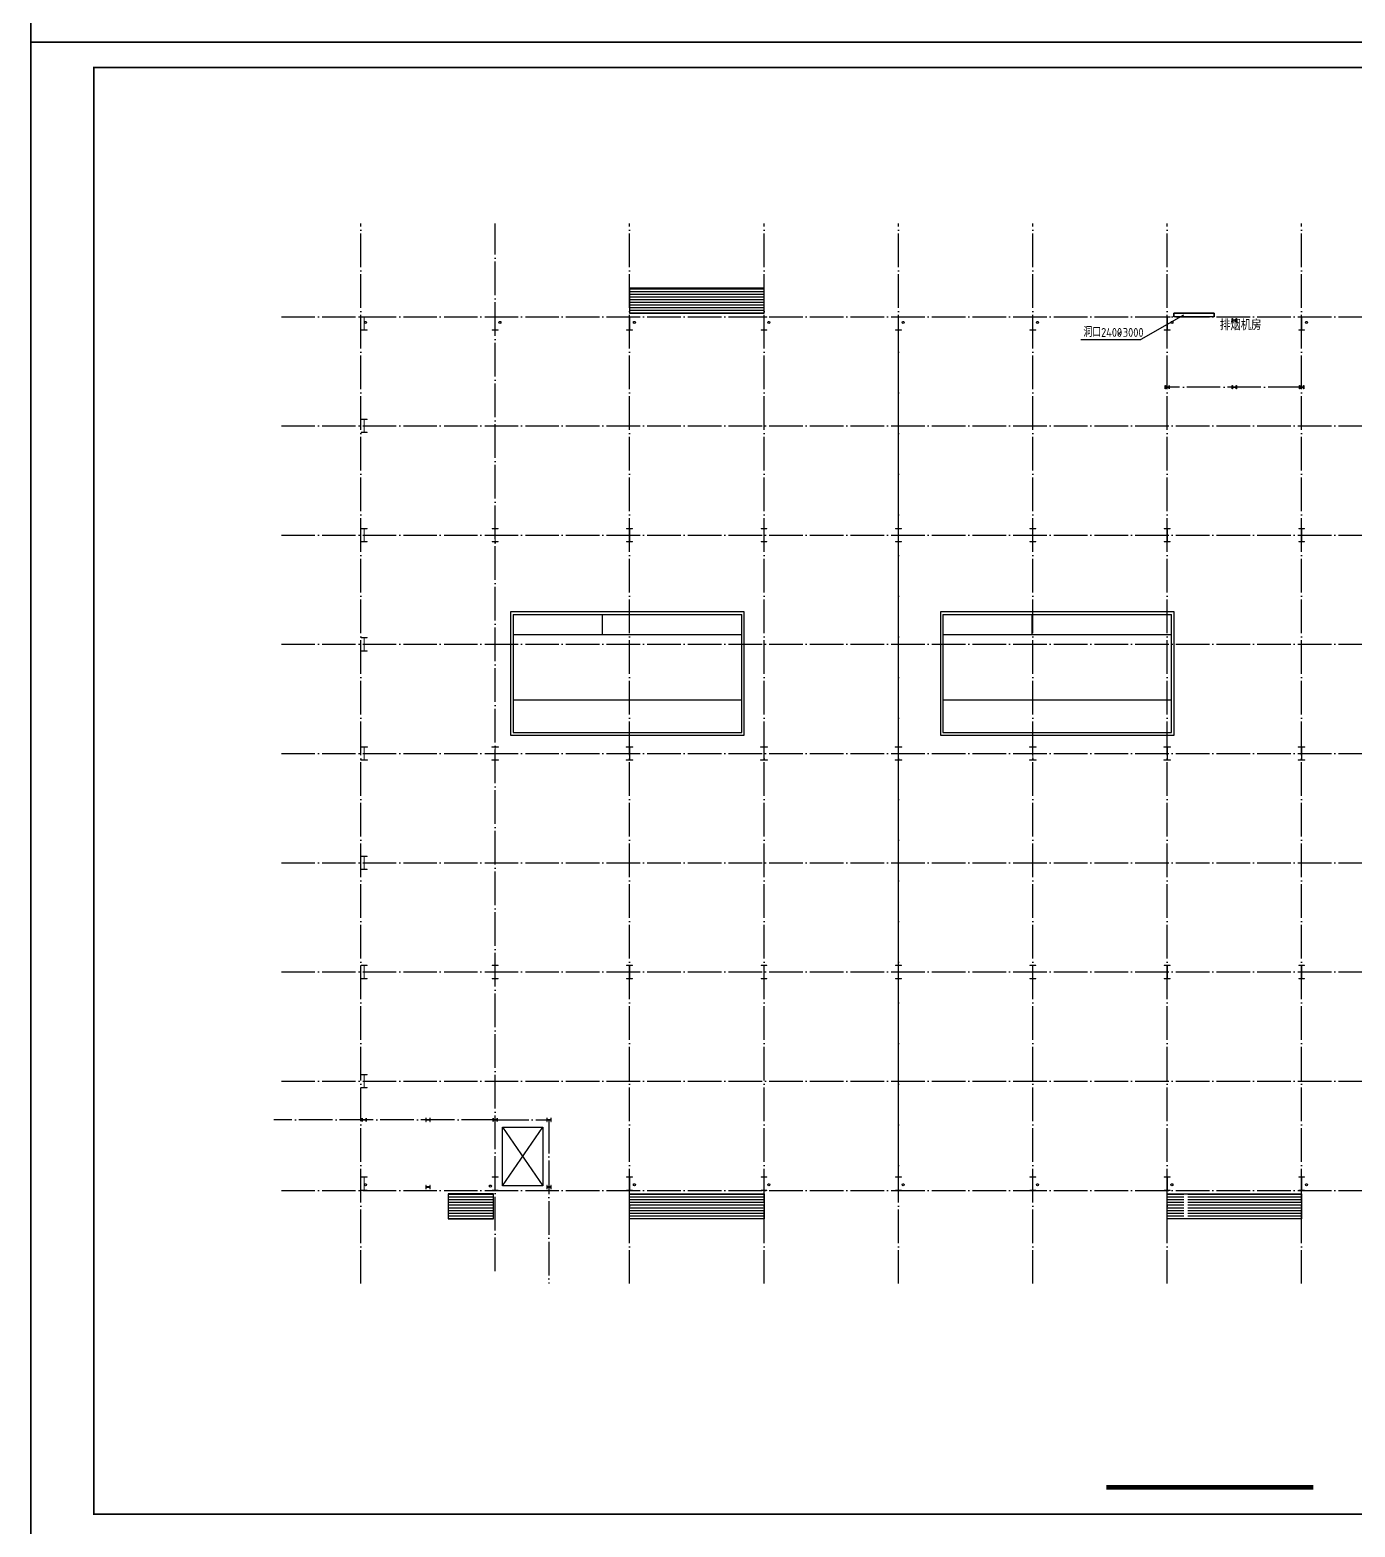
# Model space of a CAD drawing. Extents: x -518586 to 1253874, y -62343 to 661177.
# Drawn here: x 1096126 to 1175000, y 294840 to 383940 of the extents above; entities that cross this region are included whole.
import ezdxf

# ---------------------------------------------------------------- set-up
doc = ezdxf.new("R2010")
doc.units = 0
doc.header["$LTSCALE"] = 1000
doc.header["$MEASUREMENT"] = 0
doc.linetypes.add('DOTE', pattern=[2.42, 2, -0.2, 0.02, -0.2])
for name, color, linetype in [('AXIS', 3, 'Continuous'), ('DOTE', 9, 'DOTE'), ('DUCT-排烟标注', 3, 'Continuous'), ('DUCT-排烟管', 2, 'Continuous'), ('DUCT-排烟管端线', 4, 'Continuous'), ('E_OTHER', 7, 'Continuous'), ('N-通用', 7, 'Continuous'), ('NT', 7, 'Continuous'), ('PUB_TEXT', 7, 'Continuous'), ('图框', 7, 'Continuous'), ('尺寸线', 3, 'Continuous'), ('路', 150, 'Continuous')]:
    doc.layers.add(name, color=color, linetype=linetype)
doc.layers.add('柱_主零件_实线', color=51, linetype='Continuous', lineweight=18)
doc.layers.add('柱构件', color=7, linetype='Continuous', lineweight=25, true_color=0xffff94)
doc.styles.add('_THVAC_DIM', font='gbenor.shx', dxfattribs={"bigfont": 'gbcbig.shx'})
doc.styles.add('宋体', font='SimSun.ttf', dxfattribs={"width": 0.8})
pattern_1 = [(180, (0, 0), (-1e-14, -158.75), [])]
pattern_2 = [(180, (32000, -2e-10), (-1e-14, -158.75), [])]
pattern_3 = [(180, (0, 681752.29), (-1e-14, 158.75), [])]

msp = doc.modelspace()

# ---------------------------------------------------------------- hatches: boundary and pattern name
at = {"layer": '路'}
h = msp.add_hatch(dxfattribs=at)
h.set_pattern_fill('ANSI31', color=0, scale=100, angle=135, style=0)
h.set_pattern_definition(pattern_3)
h.paths.add_polyline_path([(1132818, 367076), (1131819, 367076), (1131819, 368576), (1132818, 368576)])
h = msp.add_hatch(dxfattribs=at)
h.set_pattern_fill('ANSI31', color=0, scale=100, angle=135, style=0)
h.set_pattern_definition(pattern_3)
h.paths.add_polyline_path([(1133043, 367076), (1132818, 367076), (1132818, 368576), (1133043, 368576)])
h = msp.add_hatch(dxfattribs=at)
h.set_pattern_fill('ANSI31', color=0, scale=100, angle=135, style=0)
h.set_pattern_definition(pattern_3)
h.paths.add_polyline_path([(1139819, 367076), (1133043, 367076), (1133043, 368576), (1139819, 368576)])
h = msp.add_hatch(dxfattribs=at)
h.set_pattern_fill('ANSI31', color=0, scale=100, angle=135, style=0)
h.set_pattern_definition(pattern_1)
h.paths.add_polyline_path([(1123719, 313176), (1123719, 314676), (1122369, 314676), (1121019, 314676), (1121019, 313176)])
h = msp.add_hatch(dxfattribs=at)
h.set_pattern_fill('ANSI31', color=0, scale=100, angle=135, style=0)
h.set_pattern_definition(pattern_1)
h.paths.add_polyline_path([(1132818, 314676), (1131819, 314676), (1131819, 313176), (1132818, 313176)])
h = msp.add_hatch(dxfattribs=at)
h.set_pattern_fill('ANSI31', color=0, scale=100, angle=135, style=0)
h.set_pattern_definition(pattern_1)
h.paths.add_polyline_path([(1133043, 314676), (1132818, 314676), (1132818, 313176), (1133043, 313176)])
h = msp.add_hatch(dxfattribs=at)
h.set_pattern_fill('ANSI31', color=0, scale=100, angle=135, style=0)
h.set_pattern_definition(pattern_1)
h.paths.add_polyline_path([(1139819, 314676), (1133043, 314676), (1133043, 313176), (1139819, 313176)])
h = msp.add_hatch(dxfattribs=at)
h.set_pattern_fill('ANSI31', color=0, scale=100, angle=135, style=0)
h.set_pattern_definition(pattern_2)
h.paths.add_polyline_path([(1164818, 314676), (1163819, 314676), (1163819, 313176), (1164818, 313176)])
h = msp.add_hatch(dxfattribs=at)
h.set_pattern_fill('ANSI31', color=0, scale=100, angle=135, style=0)
h.set_pattern_definition(pattern_2)
h.paths.add_polyline_path([(1171819, 314676), (1165043, 314676), (1165043, 313176), (1171819, 313176)])

# ---------------------------------------------------------------- linework, layer by layer
at = {"layer": 'AXIS', "const_width": 280}
msp.add_lwpolyline([(1160199, 297204), (1172516, 297204)], dxfattribs=at)
at = {"layer": 'DOTE', "color": 8}
for p, q in [((1115819, 309326), (1115819, 372427)), ((1123819, 310076), (1123819, 372427)), ((1131819, 309326), (1131819, 372427)), ((1139819, 309326), (1139819, 372427)), ((1147819, 309326), (1147819, 372427)), ((1155819, 309326), (1155819, 372427)), ((1163819, 309326), (1163819, 372427)), ((1171819, 309326), (1171819, 372427)), ((1171819, 362676), (1163819, 362676)), ((1111093, 360376), (1225456, 360376)), ((1111093, 353876), (1225456, 353876)), ((1111093, 347376), (1225456, 347376)), ((1111093, 340876), (1225456, 340876)), ((1111093, 334376), (1225456, 334376)), ((1111093, 327876), (1225456, 327876)), ((1111093, 321376), (1225456, 321376)), ((1123819, 319076), (1110643, 319076)), ((1123819, 319076), (1127019, 319076)), ((1127019, 319076), (1127019, 309326)), ((1111093, 314876), (1225456, 314876))]:
    msp.add_line(p, q, dxfattribs=at)
at = {"layer": 'DOTE', "color": 0}
msp.add_line((1111093, 366876), (1225456, 366876), dxfattribs=at)
at = {"layer": 'DUCT-排烟标注'}
for p in [(1164780, 366960, 2000), (1158668, 365518)]:
    msp.add_line(p, (1162244, 365518), dxfattribs=at)
at = {"layer": 'DUCT-排烟管'}
for p, q in [((1164219, 367076), (1164219, 366876)), ((1166619, 366876), (1166619, 367076))]:
    msp.add_line(p, q, dxfattribs=at)
at = {"layer": 'DUCT-排烟管端线'}
msp.add_line((1166619, 367076), (1164219, 367076), dxfattribs=at)
at = {"layer": 'E_OTHER', "color": 0}
for centre in [(1116103, 366537), (1124103, 366537), (1132103, 366537), (1140103, 366537), (1148103, 366537), (1156103, 366537), (1164103, 366537), (1172103, 366537), (1116103, 315215), (1123532, 315137), (1132103, 315215), (1140103, 315215), (1148103, 315215), (1156103, 315215), (1164103, 315215), (1172103, 315215)]:
    msp.add_circle(centre, 60, dxfattribs=at)
at = {"layer": 'N-通用', "color": 0, "linetype": 'DOTE', "ltscale": 0.8, "const_width": 75}
msp.add_lwpolyline([(1147819, 366876), (1147819, 314876)], dxfattribs=at)
at = {"layer": 'NT'}
for p, q in [((1124884, 349155), (1138495, 349155)), ((1124884, 349155), (1124884, 342124)), ((1130203, 347955), (1130203, 349155)), ((1138495, 342124), (1138495, 349155)), ((1150470, 349155), (1164082, 349155)), ((1150470, 349155), (1150470, 342124)), ((1155789, 347955), (1155789, 349155)), ((1164082, 342124), (1164082, 349155)), ((1124884, 347955), (1138495, 347955)), ((1150470, 347955), (1164082, 347955)), ((1124884, 344074), (1138495, 344074)), ((1150470, 344074), (1164082, 344074)), ((1124884, 342124), (1138495, 342124)), ((1150470, 342124), (1164082, 342124))]:
    msp.add_line(p, q, dxfattribs=at)
for points in [[(1124734, 341974), (1138645, 341974), (1138645, 349305), (1124734, 349305)], [(1150320, 341974), (1164232, 341974), (1164232, 349305), (1150320, 349305)]]:
    msp.add_lwpolyline(points, close=True, dxfattribs=at)
at = {"layer": '图框', "color": 4, "const_width": 98.6}
for points in [[(1096175, 383207), (1253825, 383207), (1253825, 472307), (1096175, 472307)], [(1096175, 294107), (1253825, 294107), (1253825, 383207), (1096175, 383207)], [(1099925, 295607), (1252325, 295607), (1252325, 381707), (1099925, 381707)]]:
    msp.add_lwpolyline(points, close=True, dxfattribs=at)
at = {"layer": '尺寸线', "color": 0}
for p, q in [((1124253, 318642), (1126646, 315158)), ((1124253, 315158), (1126646, 318642)), ((1122369, 314676), (1121019, 314676)), ((1121019, 314676), (1121019, 313176)), ((1123719, 314676), (1122369, 314676)), ((1123719, 313176), (1123719, 314676)), ((1121019, 313176), (1123719, 313176))]:
    msp.add_line(p, q, dxfattribs=at)
for points in [[(1131819, 367076), (1139819, 367076), (1139819, 368576), (1131819, 368576)], [(1124253, 318642), (1126646, 318642), (1126646, 315158), (1124253, 315158)], [(1131819, 314676), (1139819, 314676), (1139819, 313176), (1131819, 313176)], [(1163819, 314676), (1171819, 314676), (1171819, 313176), (1163819, 313176)]]:
    msp.add_lwpolyline(points, close=True, dxfattribs=at)
msp.add_lwpolyline([(1164219, 367076), (1166619, 367076), (1166619, 366876), (1164219, 366876), (1164219, 367076)], dxfattribs=at)
at = {"layer": '柱_主零件_实线', "ltscale": 20}
for p, q in [((1116194, 366876), (1115844, 366876)), ((1115844, 366876), (1115844, 366856)), ((1115844, 366856), (1116194, 366856)), ((1116012, 366856), (1116012, 366096)), ((1116026, 366096), (1116026, 366856)), ((1116194, 366856), (1116194, 366876)), ((1123994, 366876), (1123644, 366876)), ((1123644, 366876), (1123644, 366856)), ((1123644, 366856), (1123994, 366856)), ((1123812, 366856), (1123812, 366096)), ((1123826, 366096), (1123826, 366856)), ((1123994, 366856), (1123994, 366876)), ((1131994, 366876), (1131644, 366876)), ((1131644, 366876), (1131644, 366856)), ((1131644, 366856), (1131994, 366856)), ((1131812, 366856), (1131812, 366096)), ((1131826, 366096), (1131826, 366856)), ((1131994, 366856), (1131994, 366876)), ((1139994, 366876), (1139644, 366876)), ((1139644, 366876), (1139644, 366856)), ((1139644, 366856), (1139994, 366856)), ((1139812, 366856), (1139812, 366096)), ((1139826, 366096), (1139826, 366856)), ((1139994, 366856), (1139994, 366876)), ((1147994, 366876), (1147644, 366876)), ((1147644, 366876), (1147644, 366856)), ((1147644, 366856), (1147994, 366856)), ((1147812, 366856), (1147812, 366096)), ((1147826, 366096), (1147826, 366856)), ((1147994, 366856), (1147994, 366876)), ((1155994, 366876), (1155644, 366876)), ((1155644, 366876), (1155644, 366856)), ((1155644, 366856), (1155994, 366856)), ((1155812, 366856), (1155812, 366096)), ((1155826, 366096), (1155826, 366856)), ((1155994, 366856), (1155994, 366876)), ((1163994, 366876), (1163644, 366876)), ((1163644, 366876), (1163644, 366856)), ((1163644, 366856), (1163994, 366856)), ((1163812, 366856), (1163812, 366096)), ((1163826, 366096), (1163826, 366856)), ((1163994, 366856), (1163994, 366876)), ((1171994, 366876), (1171644, 366876)), ((1171644, 366876), (1171644, 366856)), ((1171644, 366856), (1171994, 366856)), ((1171812, 366856), (1171812, 366096)), ((1171826, 366096), (1171826, 366856)), ((1171994, 366856), (1171994, 366876)), ((1115844, 366096), (1115844, 366076)), ((1116194, 366096), (1115844, 366096)), ((1115844, 366076), (1116194, 366076)), ((1116194, 366076), (1116194, 366096)), ((1123644, 366096), (1123644, 366076)), ((1123994, 366096), (1123644, 366096)), ((1123644, 366076), (1123994, 366076)), ((1123994, 366076), (1123994, 366096)), ((1131644, 366096), (1131644, 366076)), ((1131994, 366096), (1131644, 366096)), ((1131644, 366076), (1131994, 366076)), ((1131994, 366076), (1131994, 366096)), ((1139644, 366096), (1139644, 366076)), ((1139994, 366096), (1139644, 366096)), ((1139644, 366076), (1139994, 366076)), ((1139994, 366076), (1139994, 366096)), ((1147644, 366096), (1147644, 366076)), ((1147994, 366096), (1147644, 366096)), ((1147644, 366076), (1147994, 366076)), ((1147994, 366076), (1147994, 366096)), ((1155644, 366096), (1155644, 366076)), ((1155994, 366096), (1155644, 366096)), ((1155644, 366076), (1155994, 366076)), ((1155994, 366076), (1155994, 366096)), ((1163644, 366096), (1163644, 366076)), ((1163994, 366096), (1163644, 366096)), ((1163644, 366076), (1163994, 366076)), ((1163994, 366076), (1163994, 366096)), ((1171644, 366096), (1171644, 366076)), ((1171994, 366096), (1171644, 366096)), ((1171644, 366076), (1171994, 366076)), ((1171994, 366076), (1171994, 366096)), ((1116194, 360776), (1115844, 360776)), ((1115844, 360776), (1115844, 360756)), ((1115844, 360756), (1116194, 360756)), ((1115844, 359996), (1115844, 359976)), ((1116194, 359996), (1115844, 359996)), ((1115844, 359976), (1116194, 359976)), ((1116012, 360756), (1116012, 359996)), ((1116026, 359996), (1116026, 360756)), ((1116194, 360756), (1116194, 360776)), ((1116194, 359976), (1116194, 359996)), ((1116194, 354276), (1115844, 354276)), ((1115844, 354276), (1115844, 354256)), ((1115844, 354256), (1116194, 354256)), ((1116012, 354256), (1116012, 353496)), ((1116026, 353496), (1116026, 354256)), ((1116194, 354256), (1116194, 354276)), ((1123994, 354276), (1123644, 354276)), ((1123644, 354276), (1123644, 354256)), ((1123644, 354256), (1123994, 354256)), ((1123812, 354256), (1123812, 353496)), ((1123826, 353496), (1123826, 354256)), ((1123994, 354256), (1123994, 354276)), ((1131994, 354276), (1131644, 354276)), ((1131644, 354276), (1131644, 354256)), ((1131644, 354256), (1131994, 354256)), ((1131812, 354256), (1131812, 353496)), ((1131826, 353496), (1131826, 354256)), ((1131994, 354256), (1131994, 354276)), ((1139994, 354276), (1139644, 354276)), ((1139644, 354276), (1139644, 354256)), ((1139644, 354256), (1139994, 354256)), ((1139812, 354256), (1139812, 353496)), ((1139826, 353496), (1139826, 354256)), ((1139994, 354256), (1139994, 354276)), ((1147994, 354276), (1147644, 354276)), ((1147644, 354276), (1147644, 354256)), ((1147644, 354256), (1147994, 354256)), ((1147812, 354256), (1147812, 353496)), ((1147826, 353496), (1147826, 354256)), ((1147994, 354256), (1147994, 354276)), ((1155994, 354276), (1155644, 354276)), ((1155644, 354276), (1155644, 354256)), ((1155644, 354256), (1155994, 354256)), ((1155812, 354256), (1155812, 353496)), ((1155826, 353496), (1155826, 354256)), ((1155994, 354256), (1155994, 354276)), ((1163994, 354276), (1163644, 354276)), ((1163644, 354276), (1163644, 354256)), ((1163644, 354256), (1163994, 354256)), ((1163812, 354256), (1163812, 353496)), ((1163826, 353496), (1163826, 354256)), ((1163994, 354256), (1163994, 354276)), ((1171994, 354276), (1171644, 354276)), ((1171644, 354276), (1171644, 354256)), ((1171644, 354256), (1171994, 354256)), ((1171812, 354256), (1171812, 353496)), ((1171826, 353496), (1171826, 354256)), ((1171994, 354256), (1171994, 354276)), ((1115844, 353496), (1115844, 353476)), ((1116194, 353496), (1115844, 353496)), ((1115844, 353476), (1116194, 353476)), ((1116194, 353476), (1116194, 353496)), ((1123644, 353496), (1123644, 353476)), ((1123994, 353496), (1123644, 353496)), ((1123644, 353476), (1123994, 353476)), ((1123994, 353476), (1123994, 353496)), ((1131644, 353496), (1131644, 353476)), ((1131994, 353496), (1131644, 353496)), ((1131644, 353476), (1131994, 353476)), ((1131994, 353476), (1131994, 353496)), ((1139644, 353496), (1139644, 353476)), ((1139994, 353496), (1139644, 353496)), ((1139644, 353476), (1139994, 353476)), ((1139994, 353476), (1139994, 353496)), ((1147644, 353496), (1147644, 353476)), ((1147994, 353496), (1147644, 353496)), ((1147644, 353476), (1147994, 353476)), ((1147994, 353476), (1147994, 353496)), ((1155644, 353496), (1155644, 353476)), ((1155994, 353496), (1155644, 353496)), ((1155644, 353476), (1155994, 353476)), ((1155994, 353476), (1155994, 353496)), ((1163644, 353496), (1163644, 353476)), ((1163994, 353496), (1163644, 353496)), ((1163644, 353476), (1163994, 353476)), ((1163994, 353476), (1163994, 353496)), ((1171644, 353496), (1171644, 353476)), ((1171994, 353496), (1171644, 353496)), ((1171644, 353476), (1171994, 353476)), ((1171994, 353476), (1171994, 353496)), ((1116194, 347776), (1115844, 347776)), ((1115844, 347776), (1115844, 347756)), ((1115844, 347756), (1116194, 347756)), ((1116012, 347756), (1116012, 346996)), ((1116026, 346996), (1116026, 347756)), ((1116194, 347756), (1116194, 347776)), ((1115844, 346996), (1115844, 346976)), ((1116194, 346996), (1115844, 346996)), ((1115844, 346976), (1116194, 346976)), ((1116194, 346976), (1116194, 346996)), ((1116219, 341276), (1115819, 341276)), ((1115819, 341276), (1115819, 341256)), ((1115819, 341256), (1116219, 341256)), ((1116012, 341256), (1116012, 340496)), ((1116026, 340496), (1116026, 341256)), ((1116219, 341256), (1116219, 341276)), ((1124019, 341276), (1123619, 341276)), ((1123619, 341276), (1123619, 341256)), ((1123619, 341256), (1124019, 341256)), ((1123812, 341256), (1123812, 340496)), ((1123826, 340496), (1123826, 341256)), ((1124019, 341256), (1124019, 341276)), ((1132019, 341276), (1131619, 341276)), ((1131619, 341276), (1131619, 341256)), ((1131619, 341256), (1132019, 341256)), ((1131812, 341256), (1131812, 340496)), ((1131826, 340496), (1131826, 341256)), ((1132019, 341256), (1132019, 341276)), ((1140019, 341276), (1139619, 341276)), ((1139619, 341276), (1139619, 341256)), ((1139619, 341256), (1140019, 341256)), ((1139812, 341256), (1139812, 340496)), ((1139826, 340496), (1139826, 341256)), ((1140019, 341256), (1140019, 341276)), ((1148019, 341276), (1147619, 341276)), ((1147619, 341276), (1147619, 341256)), ((1147619, 341256), (1148019, 341256)), ((1147812, 341256), (1147812, 340496)), ((1147826, 340496), (1147826, 341256)), ((1148019, 341256), (1148019, 341276)), ((1156019, 341276), (1155619, 341276)), ((1155619, 341276), (1155619, 341256)), ((1155619, 341256), (1156019, 341256)), ((1155812, 341256), (1155812, 340496)), ((1155826, 340496), (1155826, 341256)), ((1156019, 341256), (1156019, 341276)), ((1164019, 341276), (1163619, 341276)), ((1163619, 341276), (1163619, 341256)), ((1163619, 341256), (1164019, 341256)), ((1163812, 341256), (1163812, 340496)), ((1163826, 340496), (1163826, 341256)), ((1164019, 341256), (1164019, 341276)), ((1172019, 341276), (1171619, 341276)), ((1171619, 341276), (1171619, 341256)), ((1171619, 341256), (1172019, 341256)), ((1171812, 341256), (1171812, 340496)), ((1171826, 340496), (1171826, 341256)), ((1172019, 341256), (1172019, 341276)), ((1115819, 340496), (1115819, 340476)), ((1116219, 340496), (1115819, 340496)), ((1115819, 340476), (1116219, 340476)), ((1116219, 340476), (1116219, 340496)), ((1123619, 340496), (1123619, 340476)), ((1124019, 340496), (1123619, 340496)), ((1123619, 340476), (1124019, 340476)), ((1124019, 340476), (1124019, 340496)), ((1131619, 340496), (1131619, 340476)), ((1132019, 340496), (1131619, 340496)), ((1131619, 340476), (1132019, 340476)), ((1132019, 340476), (1132019, 340496)), ((1139619, 340496), (1139619, 340476)), ((1140019, 340496), (1139619, 340496)), ((1139619, 340476), (1140019, 340476)), ((1140019, 340476), (1140019, 340496)), ((1147619, 340496), (1147619, 340476)), ((1148019, 340496), (1147619, 340496)), ((1147619, 340476), (1148019, 340476)), ((1148019, 340476), (1148019, 340496)), ((1155619, 340496), (1155619, 340476)), ((1156019, 340496), (1155619, 340496)), ((1155619, 340476), (1156019, 340476)), ((1156019, 340476), (1156019, 340496)), ((1163619, 340496), (1163619, 340476)), ((1164019, 340496), (1163619, 340496)), ((1163619, 340476), (1164019, 340476)), ((1164019, 340476), (1164019, 340496)), ((1171619, 340496), (1171619, 340476)), ((1172019, 340496), (1171619, 340496)), ((1171619, 340476), (1172019, 340476)), ((1172019, 340476), (1172019, 340496)), ((1116194, 334776), (1115844, 334776)), ((1115844, 334776), (1115844, 334756)), ((1115844, 334756), (1116194, 334756)), ((1116012, 334756), (1116012, 333996)), ((1116026, 333996), (1116026, 334756)), ((1116194, 334756), (1116194, 334776)), ((1115844, 333996), (1115844, 333976)), ((1116194, 333996), (1115844, 333996)), ((1115844, 333976), (1116194, 333976)), ((1116194, 333976), (1116194, 333996)), ((1116194, 328276), (1115844, 328276)), ((1115844, 328276), (1115844, 328256)), ((1115844, 328256), (1116194, 328256)), ((1116012, 328256), (1116012, 327496)), ((1116026, 327496), (1116026, 328256)), ((1116194, 328256), (1116194, 328276)), ((1123994, 328276), (1123644, 328276)), ((1123644, 328276), (1123644, 328256)), ((1123644, 328256), (1123994, 328256)), ((1123812, 328256), (1123812, 327496)), ((1123826, 327496), (1123826, 328256)), ((1123994, 328256), (1123994, 328276)), ((1131994, 328276), (1131644, 328276)), ((1131644, 328276), (1131644, 328256)), ((1131644, 328256), (1131994, 328256)), ((1131812, 328256), (1131812, 327496)), ((1131826, 327496), (1131826, 328256)), ((1131994, 328256), (1131994, 328276)), ((1139994, 328276), (1139644, 328276)), ((1139644, 328276), (1139644, 328256)), ((1139644, 328256), (1139994, 328256)), ((1139812, 328256), (1139812, 327496)), ((1139826, 327496), (1139826, 328256)), ((1139994, 328256), (1139994, 328276)), ((1147994, 328276), (1147644, 328276)), ((1147644, 328276), (1147644, 328256)), ((1147644, 328256), (1147994, 328256)), ((1147812, 328256), (1147812, 327496)), ((1147826, 327496), (1147826, 328256)), ((1147994, 328256), (1147994, 328276)), ((1155994, 328276), (1155644, 328276)), ((1155644, 328276), (1155644, 328256)), ((1155644, 328256), (1155994, 328256)), ((1155812, 328256), (1155812, 327496)), ((1155826, 327496), (1155826, 328256)), ((1155994, 328256), (1155994, 328276)), ((1163994, 328276), (1163644, 328276)), ((1163644, 328276), (1163644, 328256)), ((1163644, 328256), (1163994, 328256)), ((1163812, 328256), (1163812, 327496)), ((1163826, 327496), (1163826, 328256)), ((1163994, 328256), (1163994, 328276)), ((1171994, 328276), (1171644, 328276)), ((1171644, 328276), (1171644, 328256)), ((1171644, 328256), (1171994, 328256)), ((1171812, 328256), (1171812, 327496)), ((1171826, 327496), (1171826, 328256)), ((1171994, 328256), (1171994, 328276)), ((1115844, 327496), (1115844, 327476)), ((1116194, 327496), (1115844, 327496)), ((1115844, 327476), (1116194, 327476)), ((1116194, 327476), (1116194, 327496)), ((1123644, 327496), (1123644, 327476)), ((1123994, 327496), (1123644, 327496)), ((1123644, 327476), (1123994, 327476)), ((1123994, 327476), (1123994, 327496)), ((1131644, 327496), (1131644, 327476)), ((1131994, 327496), (1131644, 327496)), ((1131644, 327476), (1131994, 327476)), ((1131994, 327476), (1131994, 327496)), ((1139644, 327496), (1139644, 327476)), ((1139994, 327496), (1139644, 327496)), ((1139644, 327476), (1139994, 327476)), ((1139994, 327476), (1139994, 327496)), ((1147644, 327496), (1147644, 327476)), ((1147994, 327496), (1147644, 327496)), ((1147644, 327476), (1147994, 327476)), ((1147994, 327476), (1147994, 327496)), ((1155644, 327496), (1155644, 327476)), ((1155994, 327496), (1155644, 327496)), ((1155644, 327476), (1155994, 327476)), ((1155994, 327476), (1155994, 327496)), ((1163644, 327496), (1163644, 327476)), ((1163994, 327496), (1163644, 327496)), ((1163644, 327476), (1163994, 327476)), ((1163994, 327476), (1163994, 327496)), ((1171644, 327496), (1171644, 327476)), ((1171994, 327496), (1171644, 327496)), ((1171644, 327476), (1171994, 327476)), ((1171994, 327476), (1171994, 327496)), ((1116194, 321776), (1115844, 321776)), ((1115844, 321776), (1115844, 321756)), ((1115844, 321756), (1116194, 321756)), ((1116012, 321756), (1116012, 320996)), ((1116026, 320996), (1116026, 321756)), ((1116194, 321756), (1116194, 321776)), ((1115844, 320996), (1115844, 320976)), ((1116194, 320996), (1115844, 320996)), ((1115844, 320976), (1116194, 320976)), ((1116194, 320976), (1116194, 320996)), ((1116194, 315676), (1115844, 315676)), ((1115844, 315676), (1115844, 315656)), ((1115844, 315656), (1116194, 315656)), ((1116012, 315656), (1116012, 314896)), ((1116026, 314896), (1116026, 315656)), ((1116194, 315656), (1116194, 315676)), ((1123994, 315676), (1123644, 315676)), ((1123644, 315676), (1123644, 315656)), ((1123644, 315656), (1123994, 315656)), ((1123812, 315656), (1123812, 314896)), ((1123826, 314896), (1123826, 315656)), ((1123994, 315656), (1123994, 315676)), ((1131994, 315676), (1131644, 315676)), ((1131644, 315676), (1131644, 315656)), ((1131644, 315656), (1131994, 315656)), ((1131812, 315656), (1131812, 314896)), ((1131826, 314896), (1131826, 315656)), ((1131994, 315656), (1131994, 315676)), ((1139994, 315676), (1139644, 315676)), ((1139644, 315676), (1139644, 315656)), ((1139644, 315656), (1139994, 315656)), ((1139812, 315656), (1139812, 314896)), ((1139826, 314896), (1139826, 315656)), ((1139994, 315656), (1139994, 315676)), ((1147994, 315676), (1147644, 315676)), ((1147644, 315676), (1147644, 315656)), ((1147644, 315656), (1147994, 315656)), ((1147812, 315656), (1147812, 314896)), ((1147826, 314896), (1147826, 315656)), ((1147994, 315656), (1147994, 315676)), ((1155994, 315676), (1155644, 315676)), ((1155644, 315676), (1155644, 315656)), ((1155644, 315656), (1155994, 315656)), ((1155812, 315656), (1155812, 314896)), ((1155826, 314896), (1155826, 315656)), ((1155994, 315656), (1155994, 315676)), ((1163994, 315676), (1163644, 315676)), ((1163644, 315676), (1163644, 315656)), ((1163644, 315656), (1163994, 315656)), ((1163812, 315656), (1163812, 314896)), ((1163826, 314896), (1163826, 315656)), ((1163994, 315656), (1163994, 315676)), ((1171994, 315676), (1171644, 315676)), ((1171644, 315676), (1171644, 315656)), ((1171644, 315656), (1171994, 315656)), ((1171812, 315656), (1171812, 314896)), ((1171826, 314896), (1171826, 315656)), ((1171994, 315656), (1171994, 315676)), ((1115844, 314896), (1115844, 314876)), ((1116194, 314896), (1115844, 314896)), ((1115844, 314876), (1116194, 314876)), ((1116194, 314876), (1116194, 314896)), ((1123644, 314896), (1123644, 314876)), ((1123994, 314896), (1123644, 314896)), ((1123644, 314876), (1123994, 314876)), ((1123994, 314876), (1123994, 314896)), ((1131644, 314896), (1131644, 314876)), ((1131994, 314896), (1131644, 314896)), ((1131644, 314876), (1131994, 314876)), ((1131994, 314876), (1131994, 314896)), ((1139644, 314896), (1139644, 314876)), ((1139994, 314896), (1139644, 314896)), ((1139644, 314876), (1139994, 314876)), ((1139994, 314876), (1139994, 314896)), ((1147644, 314896), (1147644, 314876)), ((1147994, 314896), (1147644, 314896)), ((1147644, 314876), (1147994, 314876)), ((1147994, 314876), (1147994, 314896)), ((1155644, 314896), (1155644, 314876)), ((1155994, 314896), (1155644, 314896)), ((1155644, 314876), (1155994, 314876)), ((1155994, 314876), (1155994, 314896)), ((1163644, 314896), (1163644, 314876)), ((1163994, 314896), (1163644, 314896)), ((1163644, 314876), (1163994, 314876)), ((1163994, 314876), (1163994, 314896)), ((1171644, 314896), (1171644, 314876)), ((1171994, 314896), (1171644, 314896)), ((1171644, 314876), (1171994, 314876)), ((1171994, 314876), (1171994, 314896))]:
    msp.add_line(p, q, dxfattribs=at)
at = {"layer": '柱构件'}
for p, q in [((1167694, 366576), (1167694, 366776)), ((1167694, 366776), (1167708, 366776)), ((1167708, 366576), (1167694, 366576)), ((1167708, 366776), (1167708, 366576)), ((1167708, 366681), (1167930, 366681)), ((1167930, 366671), (1167708, 366671)), ((1167930, 366776), (1167944, 366776)), ((1167930, 366576), (1167930, 366776)), ((1167944, 366576), (1167930, 366576)), ((1167944, 366776), (1167944, 366576)), ((1163694, 362576), (1163694, 362776)), ((1163694, 362776), (1163708, 362776)), ((1163708, 362776), (1163708, 362576)), ((1163708, 362681), (1163930, 362681)), ((1163930, 362671), (1163708, 362671)), ((1163930, 362776), (1163944, 362776)), ((1163930, 362576), (1163930, 362776)), ((1163944, 362776), (1163944, 362576)), ((1167694, 362576), (1167694, 362776)), ((1167694, 362776), (1167708, 362776)), ((1167708, 362776), (1167708, 362576)), ((1167708, 362681), (1167930, 362681)), ((1167930, 362671), (1167708, 362671)), ((1167930, 362776), (1167944, 362776)), ((1167930, 362576), (1167930, 362776)), ((1167944, 362776), (1167944, 362576)), ((1171694, 362576), (1171694, 362776)), ((1171694, 362776), (1171708, 362776)), ((1171708, 362776), (1171708, 362576)), ((1171708, 362681), (1171930, 362681)), ((1171930, 362671), (1171708, 362671)), ((1171930, 362776), (1171944, 362776)), ((1171930, 362576), (1171930, 362776)), ((1171944, 362776), (1171944, 362576)), ((1163708, 362576), (1163694, 362576)), ((1163944, 362576), (1163930, 362576)), ((1167708, 362576), (1167694, 362576)), ((1167944, 362576), (1167930, 362576)), ((1171708, 362576), (1171694, 362576)), ((1171944, 362576), (1171930, 362576)), ((1115908, 319176), (1115894, 319176)), ((1115894, 319176), (1115894, 318976)), ((1115908, 318976), (1115908, 319176)), ((1116130, 319081), (1115908, 319081)), ((1115908, 319071), (1116130, 319071)), ((1116130, 319176), (1116130, 318976)), ((1116144, 319176), (1116130, 319176)), ((1116144, 318976), (1116144, 319176)), ((1119708, 319176), (1119694, 319176)), ((1119694, 319176), (1119694, 318976)), ((1119708, 318976), (1119708, 319176)), ((1119930, 319081), (1119708, 319081)), ((1119708, 319071), (1119930, 319071)), ((1119930, 319176), (1119930, 318976)), ((1119944, 319176), (1119930, 319176)), ((1119944, 318976), (1119944, 319176)), ((1123708, 319176), (1123694, 319176)), ((1123694, 319176), (1123694, 318976)), ((1123708, 318976), (1123708, 319176)), ((1123930, 319081), (1123708, 319081)), ((1123708, 319071), (1123930, 319071)), ((1123930, 319176), (1123930, 318976)), ((1123944, 319176), (1123930, 319176)), ((1123944, 318976), (1123944, 319176)), ((1126908, 319176), (1126894, 319176)), ((1126894, 319176), (1126894, 318976)), ((1126908, 318976), (1126908, 319176)), ((1127130, 319081), (1126908, 319081)), ((1126908, 319071), (1127130, 319071)), ((1127130, 319176), (1127130, 318976)), ((1127144, 319176), (1127130, 319176)), ((1127144, 318976), (1127144, 319176)), ((1115894, 318976), (1115908, 318976)), ((1116130, 318976), (1116144, 318976)), ((1119694, 318976), (1119708, 318976)), ((1119930, 318976), (1119944, 318976)), ((1123694, 318976), (1123708, 318976)), ((1123930, 318976), (1123944, 318976)), ((1126894, 318976), (1126908, 318976)), ((1127130, 318976), (1127144, 318976)), ((1119708, 315176), (1119694, 315176)), ((1119694, 315176), (1119694, 314976)), ((1119694, 314976), (1119708, 314976)), ((1119708, 314976), (1119708, 315176)), ((1119930, 315081), (1119708, 315081)), ((1119708, 315071), (1119930, 315071)), ((1119930, 315176), (1119930, 314976)), ((1119944, 315176), (1119930, 315176)), ((1119930, 314976), (1119944, 314976)), ((1119944, 314976), (1119944, 315176)), ((1126908, 315176), (1126894, 315176)), ((1126894, 315176), (1126894, 314976)), ((1126894, 314976), (1126908, 314976)), ((1126908, 314976), (1126908, 315176)), ((1127130, 315081), (1126908, 315081)), ((1126908, 315071), (1127130, 315071)), ((1127130, 315176), (1127130, 314976)), ((1127144, 315176), (1127130, 315176)), ((1127130, 314976), (1127144, 314976)), ((1127144, 314976), (1127144, 315176))]:
    msp.add_line(p, q, dxfattribs=at)

# ---------------------------------------------------------------- texts
at = {"layer": 'DUCT-排烟标注', "style": '_THVAC_DIM'}
for s, height, p in [('洞口2400', 525, (1158831, 365675)), ('3000', 525, (1161177, 365675)), ('×', 506, (1160808, 365675))]:
    msp.add_text(s, height=height, dxfattribs=at).set_placement(p)
at = {"layer": 'PUB_TEXT', "style": '宋体', "width": 0.8}
msp.add_text('排烟机房', height=566.5, dxfattribs=at).set_placement((1166955, 366127))

doc.saveas('drawing.dxf')
